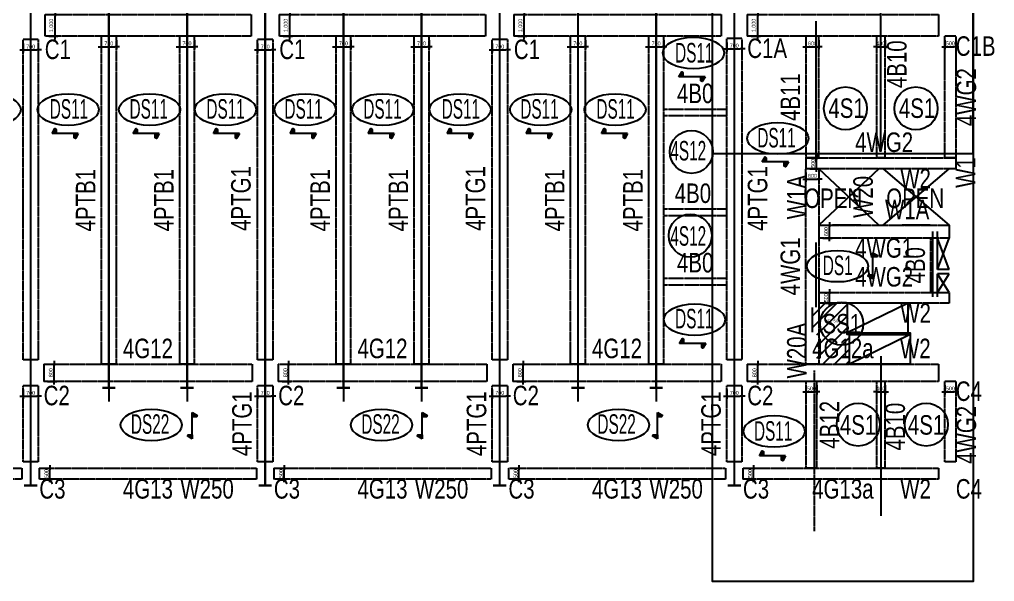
# Model space of a CAD drawing. Header units: millimetres. Extents: x 90980 to 179146, y 102485 to 153500.
# Drawn here: x 134250 to 179146, y 102485 to 128380 of the extents above; entities that cross this region are included whole.
import ezdxf
from ezdxf.enums import TextEntityAlignment as Align

# ---------------------------------------------------------------- set-up
doc = ezdxf.new("R2010")
doc.units = ezdxf.units.MM
doc.linetypes.add('HID', pattern=[2.3, 1.5, -0.8])
doc.linetypes.add('HIDDEN2', pattern=[0.1875, 0.125, -0.0625])
doc.layers.get('Defpoints').update_dxf_attribs({"color": 159})
for name, color, linetype in [('^DECK', 130, 'Continuous'), ('A-CEN', 1, 'Continuous'), ('A-HAT', 251, 'Continuous'), ('A-OPEN', 1, 'Continuous'), ('A-TEXT-NOTE', 7, 'Continuous'), ('BEAM-TEXT', 4, 'Continuous'), ('COLUMN-TEXT', 2, 'Continuous'), ('DECK-PL', 4, 'Continuous'), ('DECK-SLAB', 4, 'Continuous'), ('GIRDER-TEXT', 7, 'Continuous'), ('PT', 251, 'Continuous'), ('TXT-SLAB', 6, 'Continuous'), ('WALL-TEXT', 6, 'Continuous'), ('레벨', 40, 'Continuous'), ('보(beam)', 4, 'HID'), ('보(girder)', 7, 'HID'), ('슬래브라인', 7, 'Continuous')]:
    doc.layers.add(name, color=color, linetype=linetype)
doc.layers.add('NOPLOT', color=191, linetype='Continuous', plot=False)
doc.styles.add('Gdim', font='Dotum.ttf', dxfattribs={"width": 0.9})
doc.styles.add('Gtx', font='Dotum.ttf')
doc.dimstyles.new('Gdim200', dxfattribs={"dimscale": 200, "dimtxt": 3, "dimasz": 1.2, "dimexe": 2, "dimexo": 3, "dimgap": 1, "dimtad": 1, "dimdsep": 46, "dimlunit": 6, "dimtxsty": 'Gdim', "dimblk1": '_CIDOT', "dimblk2": '_CIDOT', "dimsah": 1, "dimcen": 2.5, "dimdle": 2, "dimclrd": 1, "dimclre": 1, "dimclrt": 3, "dimazin": 2, "dimtfac": 1, "dimtix": 1, "dimtmove": 2, "dimatfit": 3, "dimldrblk": '_CIDOT', "dimfxl": 2, "dimtolj": 1, "dimtzin": 0, "dimarcsym": 0})

# ---------------------------------------------------------------- blocks, each defined once
blk = doc.blocks.new('_CIDOT')
at = {"color": 0, "linetype": 'ByBlock'}
blk.add_line((2, 0), (-1, 0), dxfattribs=at)
at = {"color": 0, "linetype": 'ByBlock', "const_width": 0.5}
blk.add_lwpolyline([(-0.25, 0, 1), (0.25, 0, 1)], format="xyb", close=True, dxfattribs=at)
blk = doc.blocks.new('*D136')
at = {"layer": 'Defpoints', "color": 155, "lineweight": -2, "transparency": 16777216}
for p, q in [((-925, 700), (-505, 700)), ((-625, 172), (-625, 628)), ((-925, 100), (-505, 100))]:
    blk.add_line(p, q, dxfattribs=at)
at = {"layer": 'Defpoints', "color": 0, "transparency": 16777216}
for p in [(-1105, 700), (-625, 700), (-1105, 100)]:
    blk.add_point(p, dxfattribs=at)
at = {"layer": 'Defpoints', "color": 155, "lineweight": -2, "transparency": 16777216, "xscale": 71.99999999999994, "yscale": 71.99999999999994, "zscale": 71.99999999999994}
for p, rotation in [((-625, 700), 90), ((-625, 100), 270)]:
    blk.add_blockref('_CIDOT', p, dxfattribs=dict(at, rotation=rotation))
at = {"layer": 'Defpoints', "color": 3, "transparency": 16777216, "insert": (-776, 400), "char_height": 180, "attachment_point": 5, "rotation": 90, "style": 'Gdim'}
blk.add_mtext('\\A1;{\\C155;600}', dxfattribs=at)
blk = doc.blocks.new('*D138')
at = {"layer": 'Defpoints', "color": 155, "lineweight": -2, "transparency": 16777216}
for p, q in [((-2025, 650), (-1605, 650)), ((-1725, 222), (-1725, 578)), ((-2025, 150), (-1605, 150))]:
    blk.add_line(p, q, dxfattribs=at)
at = {"layer": 'Defpoints', "color": 0, "transparency": 16777216}
for p in [(-2205, 650), (-1725, 650), (-2205, 150)]:
    blk.add_point(p, dxfattribs=at)
at = {"layer": 'Defpoints', "color": 155, "lineweight": -2, "transparency": 16777216, "xscale": 71.99999999999994, "yscale": 71.99999999999994, "zscale": 71.99999999999994}
for p, rotation in [((-1725, 650), 90), ((-1725, 150), 270)]:
    blk.add_blockref('_CIDOT', p, dxfattribs=dict(at, rotation=rotation))
at = {"layer": 'Defpoints', "color": 3, "transparency": 16777216, "insert": (-1876, 400), "char_height": 180, "attachment_point": 5, "rotation": 90, "style": 'Gdim'}
blk.add_mtext('\\A1;{\\C155;500}', dxfattribs=at)
blk = doc.blocks.new('*D134')
at = {"layer": 'Defpoints', "color": 155, "lineweight": -2, "transparency": 16777216}
for p, q in [((-1725, 650), (-1305, 650)), ((-1425, 222), (-1425, 578)), ((-1725, 150), (-1305, 150))]:
    blk.add_line(p, q, dxfattribs=at)
at = {"layer": 'Defpoints', "color": 0, "transparency": 16777216}
for p in [(-1905, 650), (-1425, 650), (-1905, 150)]:
    blk.add_point(p, dxfattribs=at)
at = {"layer": 'Defpoints', "color": 155, "lineweight": -2, "transparency": 16777216, "xscale": 71.99999999999994, "yscale": 71.99999999999994, "zscale": 71.99999999999994}
for p, rotation in [((-1425, 650), 90), ((-1425, 150), 270)]:
    blk.add_blockref('_CIDOT', p, dxfattribs=dict(at, rotation=rotation))
at = {"layer": 'Defpoints', "color": 3, "transparency": 16777216, "insert": (-1576, 400), "char_height": 180, "attachment_point": 5, "rotation": 90, "style": 'Gdim'}
blk.add_mtext('\\A1;{\\C155;500}', dxfattribs=at)
blk = doc.blocks.new('*D140')
at = {"layer": 'Defpoints', "color": 155, "lineweight": -2, "transparency": 16777216}
for p, q in [((-2025, 650), (-1605, 650)), ((-1725, 222), (-1725, 578)), ((-2025, 150), (-1605, 150))]:
    blk.add_line(p, q, dxfattribs=at)
at = {"layer": 'Defpoints', "color": 0, "transparency": 16777216}
for p in [(-2205, 650), (-1725, 650), (-2205, 150)]:
    blk.add_point(p, dxfattribs=at)
at = {"layer": 'Defpoints', "color": 155, "lineweight": -2, "transparency": 16777216, "xscale": 71.99999999999994, "yscale": 71.99999999999994, "zscale": 71.99999999999994}
for p, rotation in [((-1725, 650), 90), ((-1725, 150), 270)]:
    blk.add_blockref('_CIDOT', p, dxfattribs=dict(at, rotation=rotation))
at = {"layer": 'Defpoints', "color": 3, "transparency": 16777216, "insert": (-1876, 400), "char_height": 180, "attachment_point": 5, "rotation": 90, "style": 'Gdim'}
blk.add_mtext('\\A1;{\\C155;500}', dxfattribs=at)
blk = doc.blocks.new('*D112')
at = {"layer": 'Defpoints', "color": 155, "lineweight": -2, "transparency": 16777216}
for p, q in [((-1725, 650), (-1305, 650)), ((-1425, 222), (-1425, 578)), ((-1725, 150), (-1305, 150))]:
    blk.add_line(p, q, dxfattribs=at)
at = {"layer": 'Defpoints', "color": 0, "transparency": 16777216}
for p in [(-1905, 650), (-1425, 650), (-1905, 150)]:
    blk.add_point(p, dxfattribs=at)
at = {"layer": 'Defpoints', "color": 155, "lineweight": -2, "transparency": 16777216, "xscale": 71.99999999999994, "yscale": 71.99999999999994, "zscale": 71.99999999999994}
for p, rotation in [((-1425, 650), 90), ((-1425, 150), 270)]:
    blk.add_blockref('_CIDOT', p, dxfattribs=dict(at, rotation=rotation))
at = {"layer": 'Defpoints', "color": 3, "transparency": 16777216, "insert": (-1576, 400), "char_height": 180, "attachment_point": 5, "rotation": 90, "style": 'Gdim'}
blk.add_mtext('\\A1;{\\C155;500}', dxfattribs=at)
blk = doc.blocks.new('*D84')
at = {"layer": 'Defpoints', "color": 155, "lineweight": -2, "transparency": 16777216}
for p, q in [((-1825, 750), (-1405, 750)), ((-1525, 122), (-1525, 678)), ((-1825, 50), (-1405, 50))]:
    blk.add_line(p, q, dxfattribs=at)
at = {"layer": 'Defpoints', "color": 0, "transparency": 16777216}
for p in [(-2005, 750), (-1525, 750), (-2005, 50)]:
    blk.add_point(p, dxfattribs=at)
at = {"layer": 'Defpoints', "color": 155, "lineweight": -2, "transparency": 16777216, "xscale": 71.99999999999994, "yscale": 71.99999999999994, "zscale": 71.99999999999994}
for p, rotation in [((-1525, 750), 90), ((-1525, 50), 270)]:
    blk.add_blockref('_CIDOT', p, dxfattribs=dict(at, rotation=rotation))
at = {"layer": 'Defpoints', "color": 3, "transparency": 16777216, "insert": (-1676, 400), "char_height": 180, "attachment_point": 5, "rotation": 90, "style": 'Gdim'}
blk.add_mtext('\\A1;{\\C155;700}', dxfattribs=at)
blk = doc.blocks.new('*D130')
at = {"layer": 'Defpoints', "color": 155, "lineweight": -2, "transparency": 16777216}
for p, q in [((-1725, 800), (-1305, 800)), ((-1425, 72), (-1425, 728)), ((-1725, 0), (-1305, 0))]:
    blk.add_line(p, q, dxfattribs=at)
at = {"layer": 'Defpoints', "color": 0, "transparency": 16777216}
for p in [(-1905, 800), (-1425, 800), (-1905, 0)]:
    blk.add_point(p, dxfattribs=at)
at = {"layer": 'Defpoints', "color": 155, "lineweight": -2, "transparency": 16777216, "xscale": 71.99999999999994, "yscale": 71.99999999999994, "zscale": 71.99999999999994}
for p, rotation in [((-1425, 800), 90), ((-1425, 0), 270)]:
    blk.add_blockref('_CIDOT', p, dxfattribs=dict(at, rotation=rotation))
at = {"layer": 'Defpoints', "color": 3, "transparency": 16777216, "insert": (-1576, 400), "char_height": 180, "attachment_point": 5, "rotation": 90, "style": 'Gdim'}
blk.add_mtext('\\A1;{\\C155;800}', dxfattribs=at)
blk = doc.blocks.new('*D120')
at = {"layer": 'Defpoints', "color": 155, "lineweight": -2, "transparency": 16777216}
for p, q in [((-1725, 900), (-1305, 900)), ((-1425, -28), (-1425, 828)), ((-1725, -100), (-1305, -100))]:
    blk.add_line(p, q, dxfattribs=at)
at = {"layer": 'Defpoints', "color": 0, "transparency": 16777216}
for p in [(-1905, 900), (-1425, 900), (-1905, -100)]:
    blk.add_point(p, dxfattribs=at)
at = {"layer": 'Defpoints', "color": 155, "lineweight": -2, "transparency": 16777216, "xscale": 71.99999999999994, "yscale": 71.99999999999994, "zscale": 71.99999999999994}
for p, rotation in [((-1425, 900), 90), ((-1425, -100), 270)]:
    blk.add_blockref('_CIDOT', p, dxfattribs=dict(at, rotation=rotation))
at = {"layer": 'Defpoints', "color": 3, "transparency": 16777216, "insert": (-1593, 400), "char_height": 180, "attachment_point": 5, "rotation": 90, "style": 'Gdim'}
blk.add_mtext('\\A1;{\\C155;1,000}', dxfattribs=at)
blk = doc.blocks.new('*D124')
at = {"layer": 'Defpoints', "color": 155, "lineweight": -2, "transparency": 16777216}
for p, q in [((-1725, 900), (-1305, 900)), ((-1425, -28), (-1425, 828)), ((-1725, -100), (-1305, -100))]:
    blk.add_line(p, q, dxfattribs=at)
at = {"layer": 'Defpoints', "color": 0, "transparency": 16777216}
for p in [(-1905, 900), (-1425, 900), (-1905, -100)]:
    blk.add_point(p, dxfattribs=at)
at = {"layer": 'Defpoints', "color": 155, "lineweight": -2, "transparency": 16777216, "xscale": 71.99999999999994, "yscale": 71.99999999999994, "zscale": 71.99999999999994}
for p, rotation in [((-1425, 900), 90), ((-1425, -100), 270)]:
    blk.add_blockref('_CIDOT', p, dxfattribs=dict(at, rotation=rotation))
at = {"layer": 'Defpoints', "color": 3, "transparency": 16777216, "insert": (-1593, 400), "char_height": 180, "attachment_point": 5, "rotation": 90, "style": 'Gdim'}
blk.add_mtext('\\A1;{\\C155;1,000}', dxfattribs=at)
blk = doc.blocks.new('*D128')
at = {"layer": 'Defpoints', "color": 155, "lineweight": -2, "transparency": 16777216}
for p, q in [((-1725, 900), (-1305, 900)), ((-1425, -28), (-1425, 828)), ((-1725, -100), (-1305, -100))]:
    blk.add_line(p, q, dxfattribs=at)
at = {"layer": 'Defpoints', "color": 0, "transparency": 16777216}
for p in [(-1905, 900), (-1425, 900), (-1905, -100)]:
    blk.add_point(p, dxfattribs=at)
at = {"layer": 'Defpoints', "color": 155, "lineweight": -2, "transparency": 16777216, "xscale": 71.99999999999994, "yscale": 71.99999999999994, "zscale": 71.99999999999994}
for p, rotation in [((-1425, 900), 90), ((-1425, -100), 270)]:
    blk.add_blockref('_CIDOT', p, dxfattribs=dict(at, rotation=rotation))
at = {"layer": 'Defpoints', "color": 3, "transparency": 16777216, "insert": (-1593, 400), "char_height": 180, "attachment_point": 5, "rotation": 90, "style": 'Gdim'}
blk.add_mtext('\\A1;{\\C155;1,000}', dxfattribs=at)
blk = doc.blocks.new('*D126')
at = {"layer": 'Defpoints', "color": 155, "lineweight": -2, "transparency": 16777216}
for p, q in [((-1725, 800), (-1305, 800)), ((-1425, 72), (-1425, 728)), ((-1725, 0), (-1305, 0))]:
    blk.add_line(p, q, dxfattribs=at)
at = {"layer": 'Defpoints', "color": 0, "transparency": 16777216}
for p in [(-1905, 800), (-1425, 800), (-1905, 0)]:
    blk.add_point(p, dxfattribs=at)
at = {"layer": 'Defpoints', "color": 155, "lineweight": -2, "transparency": 16777216, "xscale": 71.99999999999994, "yscale": 71.99999999999994, "zscale": 71.99999999999994}
for p, rotation in [((-1425, 800), 90), ((-1425, 0), 270)]:
    blk.add_blockref('_CIDOT', p, dxfattribs=dict(at, rotation=rotation))
at = {"layer": 'Defpoints', "color": 3, "transparency": 16777216, "insert": (-1576, 400), "char_height": 180, "attachment_point": 5, "rotation": 90, "style": 'Gdim'}
blk.add_mtext('\\A1;{\\C155;800}', dxfattribs=at)
blk = doc.blocks.new('*D106')
at = {"layer": 'Defpoints', "color": 155, "lineweight": -2, "transparency": 16777216}
for p, q in [((-1725, 650), (-1305, 650)), ((-1425, 222), (-1425, 578)), ((-1725, 150), (-1305, 150))]:
    blk.add_line(p, q, dxfattribs=at)
at = {"layer": 'Defpoints', "color": 0, "transparency": 16777216}
for p in [(-1905, 650), (-1425, 650), (-1905, 150)]:
    blk.add_point(p, dxfattribs=at)
at = {"layer": 'Defpoints', "color": 155, "lineweight": -2, "transparency": 16777216, "xscale": 71.99999999999994, "yscale": 71.99999999999994, "zscale": 71.99999999999994}
for p, rotation in [((-1425, 650), 90), ((-1425, 150), 270)]:
    blk.add_blockref('_CIDOT', p, dxfattribs=dict(at, rotation=rotation))
at = {"layer": 'Defpoints', "color": 3, "transparency": 16777216, "insert": (-1576, 400), "char_height": 180, "attachment_point": 5, "rotation": 90, "style": 'Gdim'}
blk.add_mtext('\\A1;{\\C155;500}', dxfattribs=at)
blk = doc.blocks.new('*D110')
at = {"layer": 'Defpoints', "color": 155, "lineweight": -2, "transparency": 16777216}
for p, q in [((-1725, 650), (-1305, 650)), ((-1425, 222), (-1425, 578)), ((-1725, 150), (-1305, 150))]:
    blk.add_line(p, q, dxfattribs=at)
at = {"layer": 'Defpoints', "color": 0, "transparency": 16777216}
for p in [(-1905, 650), (-1425, 650), (-1905, 150)]:
    blk.add_point(p, dxfattribs=at)
at = {"layer": 'Defpoints', "color": 155, "lineweight": -2, "transparency": 16777216, "xscale": 71.99999999999994, "yscale": 71.99999999999994, "zscale": 71.99999999999994}
for p, rotation in [((-1425, 650), 90), ((-1425, 150), 270)]:
    blk.add_blockref('_CIDOT', p, dxfattribs=dict(at, rotation=rotation))
at = {"layer": 'Defpoints', "color": 3, "transparency": 16777216, "insert": (-1576, 400), "char_height": 180, "attachment_point": 5, "rotation": 90, "style": 'Gdim'}
blk.add_mtext('\\A1;{\\C155;500}', dxfattribs=at)
blk = doc.blocks.new('*D108')
at = {"layer": 'Defpoints', "color": 155, "lineweight": -2, "transparency": 16777216}
for p, q in [((-925, 700), (-505, 700)), ((-625, 172), (-625, 628)), ((-925, 100), (-505, 100))]:
    blk.add_line(p, q, dxfattribs=at)
at = {"layer": 'Defpoints', "color": 0, "transparency": 16777216}
for p in [(-1105, 700), (-625, 700), (-1105, 100)]:
    blk.add_point(p, dxfattribs=at)
at = {"layer": 'Defpoints', "color": 155, "lineweight": -2, "transparency": 16777216, "xscale": 71.99999999999994, "yscale": 71.99999999999994, "zscale": 71.99999999999994}
for p, rotation in [((-625, 700), 90), ((-625, 100), 270)]:
    blk.add_blockref('_CIDOT', p, dxfattribs=dict(at, rotation=rotation))
at = {"layer": 'Defpoints', "color": 3, "transparency": 16777216, "insert": (-776, 400), "char_height": 180, "attachment_point": 5, "rotation": 90, "style": 'Gdim'}
blk.add_mtext('\\A1;{\\C155;600}', dxfattribs=at)
blk = doc.blocks.new('*D94')
at = {"layer": 'Defpoints', "color": 155, "lineweight": -2, "transparency": 16777216}
for p, q in [((-1675, 750), (-1255, 750)), ((-1375, 122), (-1375, 678)), ((-1675, 50), (-1255, 50))]:
    blk.add_line(p, q, dxfattribs=at)
at = {"layer": 'Defpoints', "color": 0, "transparency": 16777216}
for p in [(-1855, 750), (-1375, 750), (-1855, 50)]:
    blk.add_point(p, dxfattribs=at)
at = {"layer": 'Defpoints', "color": 155, "lineweight": -2, "transparency": 16777216, "xscale": 71.99999999999994, "yscale": 71.99999999999994, "zscale": 71.99999999999994}
for p, rotation in [((-1375, 750), 90), ((-1375, 50), 270)]:
    blk.add_blockref('_CIDOT', p, dxfattribs=dict(at, rotation=rotation))
at = {"layer": 'Defpoints', "color": 3, "transparency": 16777216, "insert": (-1526, 400), "char_height": 180, "attachment_point": 5, "rotation": 90, "style": 'Gdim'}
blk.add_mtext('\\A1;{\\C155;700}', dxfattribs=at)
blk = doc.blocks.new('*D96')
at = {"layer": 'Defpoints', "color": 155, "lineweight": -2, "transparency": 16777216}
for p, q in [((-1725, 750), (-1305, 750)), ((-1425, 122), (-1425, 678)), ((-1725, 50), (-1305, 50))]:
    blk.add_line(p, q, dxfattribs=at)
at = {"layer": 'Defpoints', "color": 0, "transparency": 16777216}
for p in [(-1905, 750), (-1425, 750), (-1905, 50)]:
    blk.add_point(p, dxfattribs=at)
at = {"layer": 'Defpoints', "color": 155, "lineweight": -2, "transparency": 16777216, "xscale": 71.99999999999994, "yscale": 71.99999999999994, "zscale": 71.99999999999994}
for p, rotation in [((-1425, 750), 90), ((-1425, 50), 270)]:
    blk.add_blockref('_CIDOT', p, dxfattribs=dict(at, rotation=rotation))
at = {"layer": 'Defpoints', "color": 3, "transparency": 16777216, "insert": (-1576, 400), "char_height": 180, "attachment_point": 5, "rotation": 90, "style": 'Gdim'}
blk.add_mtext('\\A1;{\\C155;700}', dxfattribs=at)
blk = doc.blocks.new('*D80')
at = {"layer": 'Defpoints', "color": 155, "lineweight": -2, "transparency": 16777216}
for p, q in [((-888, 600), (-468, 600)), ((-588, 72), (-588, 528)), ((-888, 0), (-468, 0))]:
    blk.add_line(p, q, dxfattribs=at)
at = {"layer": 'Defpoints', "color": 0, "transparency": 16777216}
for p in [(-1068, 600), (-588, 600), (-1068, 0)]:
    blk.add_point(p, dxfattribs=at)
at = {"layer": 'Defpoints', "color": 155, "lineweight": -2, "transparency": 16777216, "xscale": 71.99999999999994, "yscale": 71.99999999999994, "zscale": 71.99999999999994}
for p, rotation in [((-588, 600), 90), ((-588, 0), 270)]:
    blk.add_blockref('_CIDOT', p, dxfattribs=dict(at, rotation=rotation))
at = {"layer": 'Defpoints', "color": 3, "transparency": 16777216, "insert": (-738, 300), "char_height": 180, "attachment_point": 5, "rotation": 90, "style": 'Gdim'}
blk.add_mtext('\\A1;{\\C155;600}', dxfattribs=at)
blk = doc.blocks.new('*D72')
at = {"layer": 'Defpoints', "color": 155, "lineweight": -2, "transparency": 16777216}
for p, q in [((-888, 550), (-468, 550)), ((-588, 122), (-588, 478)), ((-888, 50), (-468, 50))]:
    blk.add_line(p, q, dxfattribs=at)
at = {"layer": 'Defpoints', "color": 0, "transparency": 16777216}
for p in [(-1068, 550), (-588, 550), (-1068, 50)]:
    blk.add_point(p, dxfattribs=at)
at = {"layer": 'Defpoints', "color": 155, "lineweight": -2, "transparency": 16777216, "xscale": 71.99999999999994, "yscale": 71.99999999999994, "zscale": 71.99999999999994}
for p, rotation in [((-588, 550), 90), ((-588, 50), 270)]:
    blk.add_blockref('_CIDOT', p, dxfattribs=dict(at, rotation=rotation))
at = {"layer": 'Defpoints', "color": 3, "transparency": 16777216, "insert": (-738, 300), "char_height": 180, "attachment_point": 5, "rotation": 90, "style": 'Gdim'}
blk.add_mtext('\\A1;{\\C155;500}', dxfattribs=at)
blk = doc.blocks.new('*D70')
at = {"layer": 'Defpoints', "color": 155, "lineweight": -2, "transparency": 16777216}
for p, q in [((-888, 650), (-468, 650)), ((-588, 22), (-588, 578)), ((-888, -50), (-468, -50))]:
    blk.add_line(p, q, dxfattribs=at)
at = {"layer": 'Defpoints', "color": 0, "transparency": 16777216}
for p in [(-1068, 650), (-588, 650), (-1068, -50)]:
    blk.add_point(p, dxfattribs=at)
at = {"layer": 'Defpoints', "color": 155, "lineweight": -2, "transparency": 16777216, "xscale": 71.99999999999994, "yscale": 71.99999999999994, "zscale": 71.99999999999994}
for p, rotation in [((-588, 650), 90), ((-588, -50), 270)]:
    blk.add_blockref('_CIDOT', p, dxfattribs=dict(at, rotation=rotation))
at = {"layer": 'Defpoints', "color": 3, "transparency": 16777216, "insert": (-738, 300), "char_height": 180, "attachment_point": 5, "rotation": 90, "style": 'Gdim'}
blk.add_mtext('\\A1;{\\C155;700}', dxfattribs=at)
blk = doc.blocks.new('A$C58C40D4B')
at = {"layer": 'DECK-PL'}
for points in [[(-600, 2), (-471, -223), (-415, -192), (-415, 2)], [(600, 2), (471, 228), (415, 196), (415, 2)]]:
    blk.add_hatch(color=256, dxfattribs=at).paths.add_polyline_path(points)
blk.add_line((-600, 2), (600, 2), dxfattribs=at)
for points in [[(-600, 2), (-471, -223), (-415, -192), (-415, 2), (-415, 2), (-471, 2), (-600, 2)], [(600, 2), (471, 228), (415, 196), (415, 2), (415, 2), (471, 2), (600, 2)]]:
    blk.add_lwpolyline(points, dxfattribs=at)
blk = doc.blocks.new('*D66')
at = {"layer": 'Defpoints', "color": 155, "lineweight": -2, "transparency": 16777216}
for p, q in [((-888, 500), (-468, 500)), ((-588, 572), (-588, 644)), ((-588, 100), (-588, 500)), ((-888, 100), (-468, 100)), ((-588, 28), (-588, -44))]:
    blk.add_line(p, q, dxfattribs=at)
at = {"layer": 'Defpoints', "color": 0, "transparency": 16777216}
for p in [(-1068, 500), (-588, 500), (-1068, 100)]:
    blk.add_point(p, dxfattribs=at)
at = {"layer": 'Defpoints', "color": 155, "lineweight": -2, "transparency": 16777216, "xscale": 71.99999999999994, "yscale": 71.99999999999994, "zscale": 71.99999999999994}
for p, rotation in [((-588, 500), 270), ((-588, 100), 90)]:
    blk.add_blockref('_CIDOT', p, dxfattribs=dict(at, rotation=rotation))
at = {"layer": 'Defpoints', "color": 3, "transparency": 16777216, "insert": (-738, 300), "char_height": 180, "attachment_point": 5, "rotation": 90, "style": 'Gdim'}
blk.add_mtext('\\A1;{\\C155;400}', dxfattribs=at)
blk = doc.blocks.new('*D142')
at = {"layer": 'Defpoints', "color": 155, "lineweight": -2, "transparency": 16777216}
for p, q in [((-988, 500), (-568, 500)), ((-688, 572), (-688, 644)), ((-688, 100), (-688, 500)), ((-988, 100), (-568, 100)), ((-688, 28), (-688, -44))]:
    blk.add_line(p, q, dxfattribs=at)
at = {"layer": 'Defpoints', "color": 0, "transparency": 16777216}
for p in [(-1168, 500), (-688, 500), (-1168, 100)]:
    blk.add_point(p, dxfattribs=at)
at = {"layer": 'Defpoints', "color": 155, "lineweight": -2, "transparency": 16777216, "xscale": 71.99999999999994, "yscale": 71.99999999999994, "zscale": 71.99999999999994}
for p, rotation in [((-688, 500), 270), ((-688, 100), 90)]:
    blk.add_blockref('_CIDOT', p, dxfattribs=dict(at, rotation=rotation))
at = {"layer": 'Defpoints', "color": 3, "transparency": 16777216, "insert": (-838, 300), "char_height": 180, "attachment_point": 5, "rotation": 90, "style": 'Gdim'}
blk.add_mtext('\\A1;{\\C155;400}', dxfattribs=at)
blk = doc.blocks.new('*U137')
at = {"layer": 'Defpoints'}
for p, q in [((-1105.451, 700), (-1105.451, 100)), ((4894.549, 700), (4894.549, 100))]:
    blk.add_line(p, q, dxfattribs=at)
at = {"layer": '보(girder)'}
for p, q in [((-1105.451, 700), (4894.549, 700)), ((4894.549, 100), (-1105.451, 100))]:
    blk.add_line(p, q, dxfattribs=at)
at = {"layer": 'Defpoints'}
dim = blk.add_linear_dim(base=(-625.451, 700), p1=(-1105.451, 100), p2=(-1105.451, 700), angle=90, text='{\\C155;<>}', dimstyle='Gdim200', override={"dimscale": 60, "dimzin": 8, "dimclrd": 155, "dimclre": 155}, dxfattribs=at)
dim.commit()
dim.dimension.update_dxf_attribs({"geometry": '*D136', "text_midpoint": (-775.573, 400)})
blk = doc.blocks.new('*U139')
at = {"layer": 'Defpoints'}
for p, q in [((-2205.452, 650), (-2205.452, 150)), ((3794.548, 650), (3794.548, 150))]:
    blk.add_line(p, q, dxfattribs=at)
at = {"layer": '보(girder)'}
for p, q in [((-2205.452, 650), (3794.548, 650)), ((3794.548, 150), (-2205.452, 150))]:
    blk.add_line(p, q, dxfattribs=at)
at = {"layer": 'Defpoints'}
dim = blk.add_linear_dim(base=(-1725.452, 650), p1=(-2205.452, 150), p2=(-2205.452, 650), angle=90, text='{\\C155;<>}', dimstyle='Gdim200', override={"dimscale": 60, "dimzin": 8, "dimclrd": 155, "dimclre": 155}, dxfattribs=at)
dim.commit()
dim.dimension.update_dxf_attribs({"geometry": '*D138', "text_midpoint": (-1875.574, 400)})
blk = doc.blocks.new('*U135')
at = {"layer": 'Defpoints'}
for p, q in [((-1905.451, 650), (-1905.451, 150)), ((1794.549, 650), (1794.549, 150))]:
    blk.add_line(p, q, dxfattribs=at)
at = {"layer": '보(girder)'}
for p, q in [((-1905.451, 650), (1794.549, 650)), ((1794.549, 150), (-1905.451, 150))]:
    blk.add_line(p, q, dxfattribs=at)
at = {"layer": 'Defpoints'}
dim = blk.add_linear_dim(base=(-1425.451, 650), p1=(-1905.451, 150), p2=(-1905.451, 650), angle=90, text='{\\C155;<>}', dimstyle='Gdim200', override={"dimscale": 60, "dimzin": 8, "dimclrd": 155, "dimclre": 155}, dxfattribs=at)
dim.commit()
dim.dimension.update_dxf_attribs({"geometry": '*D134', "text_midpoint": (-1575.573, 400)})
blk = doc.blocks.new('*U141')
at = {"layer": 'Defpoints'}
for p, q in [((-2205.452, 650), (-2205.452, 150)), ((4694.548, 650), (4694.548, 150))]:
    blk.add_line(p, q, dxfattribs=at)
at = {"layer": '보(girder)'}
for p, q in [((-2205.452, 650), (4694.548, 650)), ((4694.548, 150), (-2205.452, 150))]:
    blk.add_line(p, q, dxfattribs=at)
at = {"layer": 'Defpoints'}
dim = blk.add_linear_dim(base=(-1725.452, 650), p1=(-2205.452, 150), p2=(-2205.452, 650), angle=90, text='{\\C155;<>}', dimstyle='Gdim200', override={"dimscale": 60, "dimzin": 8, "dimclrd": 155, "dimclre": 155}, dxfattribs=at)
dim.commit()
dim.dimension.update_dxf_attribs({"geometry": '*D140', "text_midpoint": (-1875.574, 400)})
blk = doc.blocks.new('*U113')
at = {"layer": 'Defpoints'}
for p, q in [((-1905.451, 650), (-1905.451, 150)), ((3694.549, 650), (3694.549, 150))]:
    blk.add_line(p, q, dxfattribs=at)
at = {"layer": '보(girder)'}
for p, q in [((-1905.451, 650), (3694.549, 650)), ((3694.549, 150), (-1905.451, 150))]:
    blk.add_line(p, q, dxfattribs=at)
at = {"layer": 'Defpoints'}
dim = blk.add_linear_dim(base=(-1425.451, 650), p1=(-1905.451, 150), p2=(-1905.451, 650), angle=90, text='{\\C155;<>}', dimstyle='Gdim200', override={"dimscale": 60, "dimzin": 8, "dimclrd": 155, "dimclre": 155}, dxfattribs=at)
dim.commit()
dim.dimension.update_dxf_attribs({"geometry": '*D112', "text_midpoint": (-1575.573, 400)})
blk = doc.blocks.new('*U85')
at = {"layer": 'Defpoints'}
for p, q in [((-2005.451, 750), (-2005.451, 50)), ((1494.549, 750), (1494.549, 50))]:
    blk.add_line(p, q, dxfattribs=at)
at = {"layer": '보(girder)'}
for p, q in [((-2005.451, 750), (1494.549, 750)), ((1494.549, 50), (-2005.451, 50))]:
    blk.add_line(p, q, dxfattribs=at)
at = {"layer": 'Defpoints'}
dim = blk.add_linear_dim(base=(-1525.451, 750), p1=(-2005.451, 50), p2=(-2005.451, 750), angle=90, text='{\\C155;<>}', dimstyle='Gdim200', override={"dimscale": 60, "dimzin": 8, "dimclrd": 155, "dimclre": 155}, dxfattribs=at)
dim.commit()
dim.dimension.update_dxf_attribs({"geometry": '*D84', "text_midpoint": (-1675.573, 400)})
blk = doc.blocks.new('*U131')
at = {"layer": 'Defpoints'}
for p, q in [((-1905.451, 800), (-1905.451, 0)), ((6894.549, 800), (6894.549, 0))]:
    blk.add_line(p, q, dxfattribs=at)
at = {"layer": '보(girder)'}
for p, q in [((-1905.451, 800), (6894.549, 800)), ((6894.549, 0), (-1905.451, 0))]:
    blk.add_line(p, q, dxfattribs=at)
at = {"layer": 'Defpoints'}
dim = blk.add_linear_dim(base=(-1425.451, 800), p1=(-1905.451, 0), p2=(-1905.451, 800), angle=90, text='{\\C155;<>}', dimstyle='Gdim200', override={"dimscale": 60, "dimzin": 8, "dimclrd": 155, "dimclre": 155}, dxfattribs=at)
dim.commit()
dim.dimension.update_dxf_attribs({"geometry": '*D130', "text_midpoint": (-1575.573, 400)})
blk = doc.blocks.new('*U121')
at = {"layer": 'Defpoints'}
for p, q in [((-1905.451, 900), (-1905.451, -100)), ((6894.549, 900), (6894.549, -100))]:
    blk.add_line(p, q, dxfattribs=at)
at = {"layer": '보(girder)'}
for p, q in [((-1905.451, 900), (6894.549, 900)), ((6894.549, -100), (-1905.451, -100))]:
    blk.add_line(p, q, dxfattribs=at)
at = {"layer": 'Defpoints'}
dim = blk.add_linear_dim(base=(-1425.451, 900), p1=(-1905.451, -100), p2=(-1905.451, 900), angle=90, text='{\\C155;<>}', dimstyle='Gdim200', override={"dimscale": 60, "dimzin": 8, "dimclrd": 155, "dimclre": 155}, dxfattribs=at)
dim.commit()
dim.dimension.update_dxf_attribs({"geometry": '*D120', "text_midpoint": (-1592.914, 400)})
blk = doc.blocks.new('*U125')
at = {"layer": 'Defpoints'}
for p, q in [((-1905.451, 900), (-1905.451, -100)), ((7594.549, 900), (7594.549, -100))]:
    blk.add_line(p, q, dxfattribs=at)
at = {"layer": '보(girder)'}
for p, q in [((-1905.451, 900), (7594.549, 900)), ((7594.549, -100), (-1905.451, -100))]:
    blk.add_line(p, q, dxfattribs=at)
at = {"layer": 'Defpoints'}
dim = blk.add_linear_dim(base=(-1425.451, 900), p1=(-1905.451, -100), p2=(-1905.451, 900), angle=90, text='{\\C155;<>}', dimstyle='Gdim200', override={"dimscale": 60, "dimzin": 8, "dimclrd": 155, "dimclre": 155}, dxfattribs=at)
dim.commit()
dim.dimension.update_dxf_attribs({"geometry": '*D124', "text_midpoint": (-1592.914, 400)})
blk = doc.blocks.new('*U129')
at = {"layer": 'Defpoints'}
for p, q in [((-1905.451, 900), (-1905.451, -100)), ((7644.549, 900), (7644.549, -100))]:
    blk.add_line(p, q, dxfattribs=at)
at = {"layer": '보(girder)'}
for p, q in [((-1905.451, 900), (7644.549, 900)), ((7644.549, -100), (-1905.451, -100))]:
    blk.add_line(p, q, dxfattribs=at)
at = {"layer": 'Defpoints'}
dim = blk.add_linear_dim(base=(-1425.451, 900), p1=(-1905.451, -100), p2=(-1905.451, 900), angle=90, text='{\\C155;<>}', dimstyle='Gdim200', override={"dimscale": 60, "dimzin": 8, "dimclrd": 155, "dimclre": 155}, dxfattribs=at)
dim.commit()
dim.dimension.update_dxf_attribs({"geometry": '*D128', "text_midpoint": (-1592.914, 400)})
blk = doc.blocks.new('*U127')
at = {"layer": 'Defpoints'}
for p, q in [((-1905.451, 800), (-1905.451, 0)), ((7694.549, 800), (7694.549, 0))]:
    blk.add_line(p, q, dxfattribs=at)
at = {"layer": '보(girder)'}
for p, q in [((-1905.451, 800), (7694.549, 800)), ((7694.549, 0), (-1905.451, 0))]:
    blk.add_line(p, q, dxfattribs=at)
at = {"layer": 'Defpoints'}
dim = blk.add_linear_dim(base=(-1425.451, 800), p1=(-1905.451, 0), p2=(-1905.451, 800), angle=90, text='{\\C155;<>}', dimstyle='Gdim200', override={"dimscale": 60, "dimzin": 8, "dimclrd": 155, "dimclre": 155}, dxfattribs=at)
dim.commit()
dim.dimension.update_dxf_attribs({"geometry": '*D126', "text_midpoint": (-1575.573, 400)})
blk = doc.blocks.new('*U107')
at = {"layer": 'Defpoints'}
for p, q in [((-1905.451, 650), (-1905.451, 150)), ((8094.549, 650), (8094.549, 150))]:
    blk.add_line(p, q, dxfattribs=at)
at = {"layer": '보(girder)'}
for p, q in [((-1905.451, 650), (8094.549, 650)), ((8094.549, 150), (-1905.451, 150))]:
    blk.add_line(p, q, dxfattribs=at)
at = {"layer": 'Defpoints'}
dim = blk.add_linear_dim(base=(-1425.451, 650), p1=(-1905.451, 150), p2=(-1905.451, 650), angle=90, text='{\\C155;<>}', dimstyle='Gdim200', override={"dimscale": 60, "dimzin": 8, "dimclrd": 155, "dimclre": 155}, dxfattribs=at)
dim.commit()
dim.dimension.update_dxf_attribs({"geometry": '*D106', "text_midpoint": (-1575.573, 400)})
blk = doc.blocks.new('*U111')
at = {"layer": 'Defpoints'}
for p, q in [((-1905.451, 650), (-1905.451, 150)), ((7094.549, 650), (7094.549, 150))]:
    blk.add_line(p, q, dxfattribs=at)
at = {"layer": '보(girder)'}
for p, q in [((-1905.451, 650), (7094.549, 650)), ((7094.549, 150), (-1905.451, 150))]:
    blk.add_line(p, q, dxfattribs=at)
at = {"layer": 'Defpoints'}
dim = blk.add_linear_dim(base=(-1425.451, 650), p1=(-1905.451, 150), p2=(-1905.451, 650), angle=90, text='{\\C155;<>}', dimstyle='Gdim200', override={"dimscale": 60, "dimzin": 8, "dimclrd": 155, "dimclre": 155}, dxfattribs=at)
dim.commit()
dim.dimension.update_dxf_attribs({"geometry": '*D110', "text_midpoint": (-1575.573, 400)})
blk = doc.blocks.new('*U109')
at = {"layer": 'Defpoints'}
for p, q in [((-1105.451, 700), (-1105.451, 100)), ((7894.549, 700), (7894.549, 100))]:
    blk.add_line(p, q, dxfattribs=at)
at = {"layer": '보(girder)'}
for p, q in [((-1105.451, 700), (7894.549, 700)), ((7894.549, 100), (-1105.451, 100))]:
    blk.add_line(p, q, dxfattribs=at)
at = {"layer": 'Defpoints'}
dim = blk.add_linear_dim(base=(-625.451, 700), p1=(-1105.451, 100), p2=(-1105.451, 700), angle=90, text='{\\C155;<>}', dimstyle='Gdim200', override={"dimscale": 60, "dimzin": 8, "dimclrd": 155, "dimclre": 155}, dxfattribs=at)
dim.commit()
dim.dimension.update_dxf_attribs({"geometry": '*D108', "text_midpoint": (-775.573, 400)})
blk = doc.blocks.new('*U95')
at = {"layer": 'Defpoints'}
for p, q in [((-1855.451, 750), (-1855.451, 50)), ((12894.549, 750), (12894.549, 50))]:
    blk.add_line(p, q, dxfattribs=at)
at = {"layer": '보(girder)'}
for p, q in [((-1855.451, 750), (12894.549, 750)), ((12894.549, 50), (-1855.451, 50))]:
    blk.add_line(p, q, dxfattribs=at)
at = {"layer": 'Defpoints'}
dim = blk.add_linear_dim(base=(-1375.451, 750), p1=(-1855.451, 50), p2=(-1855.451, 750), angle=90, text='{\\C155;<>}', dimstyle='Gdim200', override={"dimscale": 60, "dimzin": 8, "dimclrd": 155, "dimclre": 155}, dxfattribs=at)
dim.commit()
dim.dimension.update_dxf_attribs({"geometry": '*D94', "text_midpoint": (-1525.573, 400)})
blk = doc.blocks.new('*U97')
at = {"layer": 'Defpoints'}
for p, q in [((-1905.451, 750), (-1905.451, 50)), ((12894.549, 750), (12894.549, 50))]:
    blk.add_line(p, q, dxfattribs=at)
at = {"layer": '보(girder)'}
for p, q in [((-1905.451, 750), (12894.549, 750)), ((12894.549, 50), (-1905.451, 50))]:
    blk.add_line(p, q, dxfattribs=at)
at = {"layer": 'Defpoints'}
dim = blk.add_linear_dim(base=(-1425.451, 750), p1=(-1905.451, 50), p2=(-1905.451, 750), angle=90, text='{\\C155;<>}', dimstyle='Gdim200', override={"dimscale": 60, "dimzin": 8, "dimclrd": 155, "dimclre": 155}, dxfattribs=at)
dim.commit()
dim.dimension.update_dxf_attribs({"geometry": '*D96', "text_midpoint": (-1575.573, 400)})
blk = doc.blocks.new('*U81')
at = {"layer": 'Defpoints'}
for p, q in [((-1067.879, 600), (-1067.879, 0)), ((4532.121, 600), (4532.121, 0))]:
    blk.add_line(p, q, dxfattribs=at)
at = {"layer": '보(beam)'}
for p, q in [((4532.121, 600), (-1067.879, 600)), ((-1067.879, 0), (4532.121, 0))]:
    blk.add_line(p, q, dxfattribs=at)
at = {"layer": 'Defpoints'}
dim = blk.add_linear_dim(base=(-587.879, 600), p1=(-1067.879, 0), p2=(-1067.879, 600), angle=90, text='{\\C155;<>}', dimstyle='Gdim200', override={"dimscale": 60, "dimzin": 8, "dimclrd": 155, "dimclre": 155}, dxfattribs=at)
dim.commit()
dim.dimension.update_dxf_attribs({"geometry": '*D80', "text_midpoint": (-738.001, 300)})
blk = doc.blocks.new('*U73')
at = {"layer": 'Defpoints'}
for p, q in [((-1067.879, 550), (-1067.879, 50)), ((2932.121, 550), (2932.121, 50))]:
    blk.add_line(p, q, dxfattribs=at)
at = {"layer": '보(beam)'}
for p, q in [((2932.121, 550), (-1067.879, 550)), ((-1067.879, 50), (2932.121, 50))]:
    blk.add_line(p, q, dxfattribs=at)
at = {"layer": 'Defpoints'}
dim = blk.add_linear_dim(base=(-587.879, 550), p1=(-1067.879, 50), p2=(-1067.879, 550), angle=90, text='{\\C155;<>}', dimstyle='Gdim200', override={"dimscale": 60, "dimzin": 8, "dimclrd": 155, "dimclre": 155}, dxfattribs=at)
dim.commit()
dim.dimension.update_dxf_attribs({"geometry": '*D72', "text_midpoint": (-738.001, 300)})
blk = doc.blocks.new('*U71')
at = {"layer": 'Defpoints'}
for p, q in [((-1067.879, 650), (-1067.879, -50)), ((14032.121, 650), (14032.121, -50))]:
    blk.add_line(p, q, dxfattribs=at)
at = {"layer": '보(beam)'}
for p, q in [((14032.121, 650), (-1067.879, 650)), ((-1067.879, -50), (14032.121, -50))]:
    blk.add_line(p, q, dxfattribs=at)
at = {"layer": 'Defpoints'}
dim = blk.add_linear_dim(base=(-587.879, 650), p1=(-1067.879, -50), p2=(-1067.879, 650), angle=90, text='{\\C155;<>}', dimstyle='Gdim200', override={"dimscale": 60, "dimzin": 8, "dimclrd": 155, "dimclre": 155}, dxfattribs=at)
dim.commit()
dim.dimension.update_dxf_attribs({"geometry": '*D70', "text_midpoint": (-738.001, 300)})
blk = doc.blocks.new('*U67')
at = {"layer": 'Defpoints'}
for p, q in [((-1067.879, 500), (-1067.879, 100)), ((2932.121, 500), (2932.121, 100))]:
    blk.add_line(p, q, dxfattribs=at)
at = {"layer": '보(beam)'}
for p, q in [((2932.121, 500), (-1067.879, 500)), ((-1067.879, 100), (2932.121, 100))]:
    blk.add_line(p, q, dxfattribs=at)
at = {"layer": 'Defpoints'}
dim = blk.add_linear_dim(base=(-587.879, 500), p1=(-1067.879, 100), p2=(-1067.879, 500), angle=90, text='{\\C155;<>}', dimstyle='Gdim200', override={"dimscale": 60, "dimzin": 8, "dimclrd": 155, "dimclre": 155}, dxfattribs=at)
dim.commit()
dim.dimension.update_dxf_attribs({"geometry": '*D66', "text_midpoint": (-738.001, 300)})
blk = doc.blocks.new('*U143')
at = {"layer": 'Defpoints'}
for p, q in [((-1167.879, 500), (-1167.879, 100)), ((4432.121, 500), (4432.121, 100))]:
    blk.add_line(p, q, dxfattribs=at)
at = {"layer": '보(beam)'}
for p, q in [((4432.121, 500), (-1167.879, 500)), ((-1167.879, 100), (4432.121, 100))]:
    blk.add_line(p, q, dxfattribs=at)
at = {"layer": 'Defpoints'}
dim = blk.add_linear_dim(base=(-687.879, 500), p1=(-1167.879, 100), p2=(-1167.879, 500), angle=90, text='{\\C155;<>}', dimstyle='Gdim200', override={"dimscale": 60, "dimzin": 8, "dimclrd": 155, "dimclre": 155}, dxfattribs=at)
dim.commit()
dim.dimension.update_dxf_attribs({"geometry": '*D142', "text_midpoint": (-838.001, 300)})

msp = doc.modelspace()

# ---------------------------------------------------------------- hatches: boundary and pattern name
at = {"layer": 'A-HAT', "transparency": 33554687}
h = msp.add_hatch(dxfattribs=at)
h.set_pattern_fill('ANSI31', color=256, scale=120)
h.paths.add_polyline_path([(172464, 112505), (170964, 112505), (170964, 113975), (170764, 113975), (170764, 115105), (170964, 115105), (170964, 115305), (172364, 115305), (172364, 113870), (172464, 113870)])

# ---------------------------------------------------------------- linework, layer by layer
at = {"layer": '^DECK', "color": 0}
for centre in [(172283, 124280), (175528, 124280), (165190, 122279), (165136, 118421), (172109, 114365), (172871, 109715), (176005, 109715)]:
    msp.add_circle(centre, 991, dxfattribs=at)
for centre in [(165282, 126840), (132893, 124231), (136490, 124231), (140243, 124231), (143733, 124231), (147403, 124231), (150984, 124231), (154536, 124231), (158249, 124231), (161673, 124231), (169168, 122900), (171917, 117014), (165335, 114553), (140318, 109697), (150917, 109697), (161836, 109697), (168999, 109399)]:
    msp.add_ellipse(centre, major_axis=(1412, 0), ratio=0.516176, dxfattribs=at)
at = {"layer": 'A-CEN'}
for p, q in [((138364, 153500), (138364, 110772)), ((141964, 153500), (141964, 110772)), ((149164, 153500), (149164, 110772)), ((152764, 153500), (152764, 110772)), ((159964, 153500), (159964, 110772)), ((163564, 153500), (163564, 110772)), ((173914, 122305), (173914, 129083)), ((170914, 128305), (170914, 121805)), ((170914, 118105), (170914, 115124)), ((173914, 112870), (173914, 105515))]:
    msp.add_line(p, q, dxfattribs=at)
at = {"layer": 'A-OPEN'}
for p, q in [((173814, 121505), (171064, 118905)), ((173814, 118905), (171064, 121505)), ((174014, 118905), (177064, 121505)), ((174014, 121505), (177064, 118905)), ((176514, 116855), (177064, 118305)), ((177064, 116855), (176514, 118305)), ((177064, 115805), (176514, 116655)), ((176514, 115805), (177064, 116655))]:
    msp.add_line(p, q, dxfattribs=at)
at = {"layer": 'A-OPEN', "linetype": 'Continuous'}
for p, q in [((175164, 115305), (172364, 113940)), ((175264, 113870), (172464, 112505))]:
    msp.add_line(p, q, dxfattribs=at)
at = {"layer": 'A-OPEN', "linetype": 'HID'}
msp.add_line((170864, 104805), (170864, 112205), dxfattribs=at)
at = {"layer": 'NOPLOT', "elevation": 0}
for points in [[(166154, 150005), (178154, 150005), (178154, 122185), (166154, 122185)], [(166164, 130305), (178164, 130305), (178164, 102485), (166164, 102485)]]:
    msp.add_lwpolyline(points, close=True, dxfattribs=at)
at = {"layer": 'PT', "linetype": 'HIDDEN2', "ltscale": 10, "const_width": 100, "elevation": 0}
for points in [[(134764, 149305), (134764, 106905)], [(145564, 149305), (145564, 106905)], [(156364, 149305), (156364, 106905)], [(167164, 149305), (167164, 106905)], [(138364, 144805), (138364, 111405)], [(141964, 144805), (141964, 111405)], [(149164, 144805), (149164, 111405)], [(152764, 144805), (152764, 111405)], [(159964, 144805), (159964, 111405)], [(163564, 144805), (163564, 111405)]]:
    msp.add_lwpolyline(points, dxfattribs=at)
at = {"layer": 'PT', "const_width": 100}
for points in [[(138060, 111405), (138667, 111405)], [(141660, 111405), (142267, 111405)], [(148860, 111405), (149467, 111405)], [(152460, 111405), (153067, 111405)]]:
    msp.add_lwpolyline(points, dxfattribs=at)
at = {"layer": 'PT', "const_width": 100, "elevation": 0}
for points in [[(159660, 111405), (160267, 111405)], [(163260, 111405), (163867, 111405)], [(134460, 106905), (135067, 106905)], [(145260, 106905), (145867, 106905)], [(156060, 106905), (156667, 106905)], [(166860, 106905), (167467, 106905)]]:
    msp.add_lwpolyline(points, dxfattribs=at)
at = {"layer": '보(beam)', "linetype": 'HID'}
for p, q in [((163914, 124255), (166814, 124255)), ((163914, 123955), (166814, 123955)), ((163914, 119655), (166814, 119655)), ((163914, 119355), (166814, 119355)), ((176214, 115805), (176214, 118305)), ((163914, 116455), (166814, 116455)), ((163914, 116155), (166814, 116155))]:
    msp.add_line(p, q, dxfattribs=at)
at = {"layer": '슬래브라인'}
for p, q in [((172989, 118905), (171689, 118905)), ((176189, 118905), (174889, 118905)), ((176314, 115605), (176314, 118605)), ((176514, 116855), (176514, 118605)), ((177064, 116855), (176514, 116855)), ((176514, 115605), (176514, 116655)), ((177064, 116655), (176514, 116655)), ((170764, 113975), (170764, 115105))]:
    msp.add_line(p, q, dxfattribs=at)
at = {"layer": '슬래브라인', "elevation": 0}
for points in [[(172364, 113940), (175164, 113940), (175164, 115305), (172364, 115305)], [(172364, 113940), (175264, 113940), (175264, 113870), (172364, 113870)], [(172464, 113870), (175264, 113870), (175264, 112505), (172464, 112505)]]:
    msp.add_lwpolyline(points, close=True, dxfattribs=at)

# ---------------------------------------------------------------- block references
at = {"layer": 'DECK-PL', "xscale": -1}
for p in [(165216, 125743), (136353, 123122), (140088, 123122), (143777, 123122), (147308, 123122), (150905, 123122), (154537, 123122), (158175, 123122), (161649, 123122), (169053, 121817), (165248, 113452), (168924, 108272)]:
    msp.add_blockref('A$C58C40D4B', p, dxfattribs=at)
at = {"layer": 'DECK-PL', "xscale": -1, "rotation": 270}
for p in [(173543, 117033), (142204, 109665), (152789, 109665), (163624, 109665)]:
    msp.add_blockref('A$C58C40D4B', p, dxfattribs=at)
at = {"layer": '보(beam)', "rotation": 270}
for name, p in [('*U71', (138064, 126537)), ('*U71', (141664, 126537)), ('*U71', (148864, 126537)), ('*U71', (152464, 126537)), ('*U71', (159664, 126537)), ('*U71', (163264, 126537)), ('*U81', (170464, 126537)), ('*U143', (173614, 126437)), ('*U73', (170414, 110637)), ('*U67', (173614, 110637))]:
    msp.add_blockref(name, p, dxfattribs=at)
at = {"layer": '보(girder)'}
for name, p in [('*U125', (137319, 127705)), ('*U125', (148119, 127705)), ('*U129', (158919, 127705)), ('*U121', (169669, 127705)), ('*U141', (172669, 121355)), ('*U137', (172169, 118205)), ('*U139', (173269, 115155)), ('*U127', (137269, 111705)), ('*U127', (148069, 111705)), ('*U127', (158869, 111705)), ('*U131', (169669, 111705)), ('*U107', (126269, 107055)), ('*U107', (137069, 107055)), ('*U107', (147869, 107055)), ('*U107', (158669, 107055)), ('*U111', (169469, 107055))]:
    msp.add_blockref(name, p, dxfattribs=at)
at = {"layer": '보(girder)', "rotation": 270}
for name, p in [('*U97', (166764, 125600)), ('*U113', (176714, 125700)), ('*U95', (134364, 125600)), ('*U95', (145164, 125600)), ('*U95', (155964, 125600)), ('*U109', (170364, 120400)), ('*U85', (134364, 109500)), ('*U85', (145164, 109500)), ('*U85', (155964, 109500)), ('*U85', (166764, 109500)), ('*U135', (176714, 109800))]:
    msp.add_blockref(name, p, dxfattribs=at)

# ---------------------------------------------------------------- texts
at = {"layer": 'A-TEXT-NOTE', "style": 'Gtx', "width": 0.8}
for p in [(171720, 120143), (175496, 120143)]:
    msp.add_text('OPEN', height=900, dxfattribs=at).set_placement(p, align=Align.MIDDLE_CENTER)
at = {"layer": 'BEAM-TEXT', "style": 'Gtx', "width": 0.8}
for s, p in [('4B10', (175368, 126318)), ('4B11', (170464, 124805)), ('4PTB1', (138014, 120055)), ('4PTB1', (141614, 120055)), ('4PTB1', (148814, 120055)), ('4PTB1', (152414, 120055)), ('4PTB1', (159614, 120055)), ('4PTB1', (163214, 120055)), ('4B0', (176214, 117055)), ('4B10', (175293, 109621))]:
    msp.add_text(s, height=900, rotation=90, dxfattribs=at).set_placement(p, align=Align.BOTTOM_CENTER)
for p in [(165364, 124255), (165259, 119655), (165364, 116455)]:
    msp.add_text('4B0', height=900, dxfattribs=at).set_placement(p, align=Align.BOTTOM_CENTER)
msp.add_text('4B12', height=900, rotation=90, dxfattribs=at).set_placement((171097, 109705), align=Align.TOP_CENTER)
at = {"layer": 'COLUMN-TEXT', "color": 3, "style": 'Gtx', "width": 0.8}
for s, p in [('C1A', (167764, 127505)), ('C1B', (177364, 127605)), ('C1', (135414, 127455)), ('C1', (146214, 127455)), ('C1', (157014, 127455)), ('C2', (135364, 111505)), ('C2', (146164, 111505)), ('C2', (156964, 111505)), ('C2', (167764, 111505)), ('C4', (177364, 111705)), ('C3', (135164, 107205)), ('C3', (145964, 107205)), ('C3', (156764, 107205)), ('C3', (167564, 107205)), ('C4', (177364, 107205))]:
    msp.add_text(s, height=900, dxfattribs=at).set_placement(p, align=Align.TOP_LEFT)
at = {"layer": 'DECK-SLAB', "style": 'Gtx', "width": 0.6}
for s, p in [('DS11', (164439, 126398, 0)), ('DS11', (135643, 123811, 0)), ('DS11', (139317, 123811, 0)), ('DS11', (142856, 123811, 0)), ('DS11', (146451, 123811, 0)), ('DS11', (150081, 123811, 0)), ('DS11', (153691, 123811, 0)), ('DS11', (157310, 123811, 0)), ('DS11', (160814, 123811, 0)), ('DS11', (168225, 122482, 0)), ('DS1', (171240, 116600, 0)), ('DS11', (164439, 114150, 0)), ('DS22', (139380, 109290, 0)), ('DS22', (149990, 109290, 0)), ('DS22', (160862, 109290, 0)), ('DS11', (168070, 108972, 0))]:
    msp.add_text(s, height=900, dxfattribs=at).set_placement(p)
at = {"layer": 'GIRDER-TEXT', "style": 'Gtx', "width": 0.8}
for s, p in [('4WG2', (178569, 124802)), ('4PTG1', (145164, 120130)), ('4PTG1', (155964, 120130)), ('4WG1', (170464, 117005)), ('4PTG1', (145214, 109755)), ('4PTG1', (156014, 109755)), ('4PTG1', (166814, 109755)), ('4WG2', (178569, 109242))]:
    msp.add_text(s, height=900, rotation=90, dxfattribs=at).set_placement(p, align=Align.BOTTOM_CENTER)
for s, p in [('4WG2', (174064, 122005)), ('4WG2', (174064, 115805)), ('4G12', (140164, 112505)), ('4G12', (150964, 112505)), ('4G12', (161764, 112505)), ('4G12a', (172164, 112505))]:
    msp.add_text(s, height=900, dxfattribs=at).set_placement(p, align=Align.BOTTOM_CENTER)
msp.add_text('4PTG1', height=900, rotation=90, dxfattribs=at).set_placement((167785, 120130), align=Align.TOP_CENTER)
for s, p in [('4WG1', (174064, 118305)), ('4G13', (140164, 107205)), ('4G13', (150964, 107205)), ('4G13', (161764, 107205)), ('4G13a', (172164, 107205))]:
    msp.add_text(s, height=900, dxfattribs=at).set_placement(p, align=Align.TOP_CENTER)
at = {"layer": 'TXT-SLAB', "style": 'Gtx'}
for s, width, p in [('4S1', 0.8, (171497, 123844)), ('4S1', 0.8, (174742, 123844)), ('4S12', 0.6, (164219, 121884)), ('4S12', 0.6, (164219, 117957)), ('SS1', 0.8, (171228, 113912)), ('4S1', 0.8, (172025, 109250)), ('4S1', 0.8, (175159, 109250))]:
    msp.add_text(s, height=900, dxfattribs=dict(at, width=width)).set_placement(p)
at = {"layer": 'WALL-TEXT', "style": 'Gtx', "width": 0.8}
msp.add_text('W1', height=900, rotation=90, dxfattribs=at).set_placement((177364, 121330, 0), align=Align.TOP_CENTER)
for s, p in [('W2', (175511, 121505, 0)), ('W2', (175511, 115305, 0)), ('W250', (142888, 107205, 0)), ('W250', (153688, 107205, 0)), ('W250', (164488, 107205, 0)), ('W2', (175511, 107205, 0))]:
    msp.add_text(s, height=900, dxfattribs=at).set_placement(p, align=Align.TOP_CENTER)
for s, p in [('W1A', (170764, 120195, 0)), ('W20', (173814, 120205, 0)), ('W20A', (170764, 113123, 0))]:
    msp.add_text(s, height=900, rotation=90, dxfattribs=at).set_placement(p, align=Align.BOTTOM_CENTER)
for s, p in [('W1A', (175125, 118905, 0)), ('W2', (175500, 112505, 0))]:
    msp.add_text(s, height=900, dxfattribs=at).set_placement(p, align=Align.BOTTOM_CENTER)
at = {"layer": '레벨', "style": 'Gtx'}
msp.add_text('4FL-50', height=135, dxfattribs=at).set_placement((171646, 114488, 0), align=Align.MIDDLE_CENTER)

doc.saveas('drawing.dxf')
